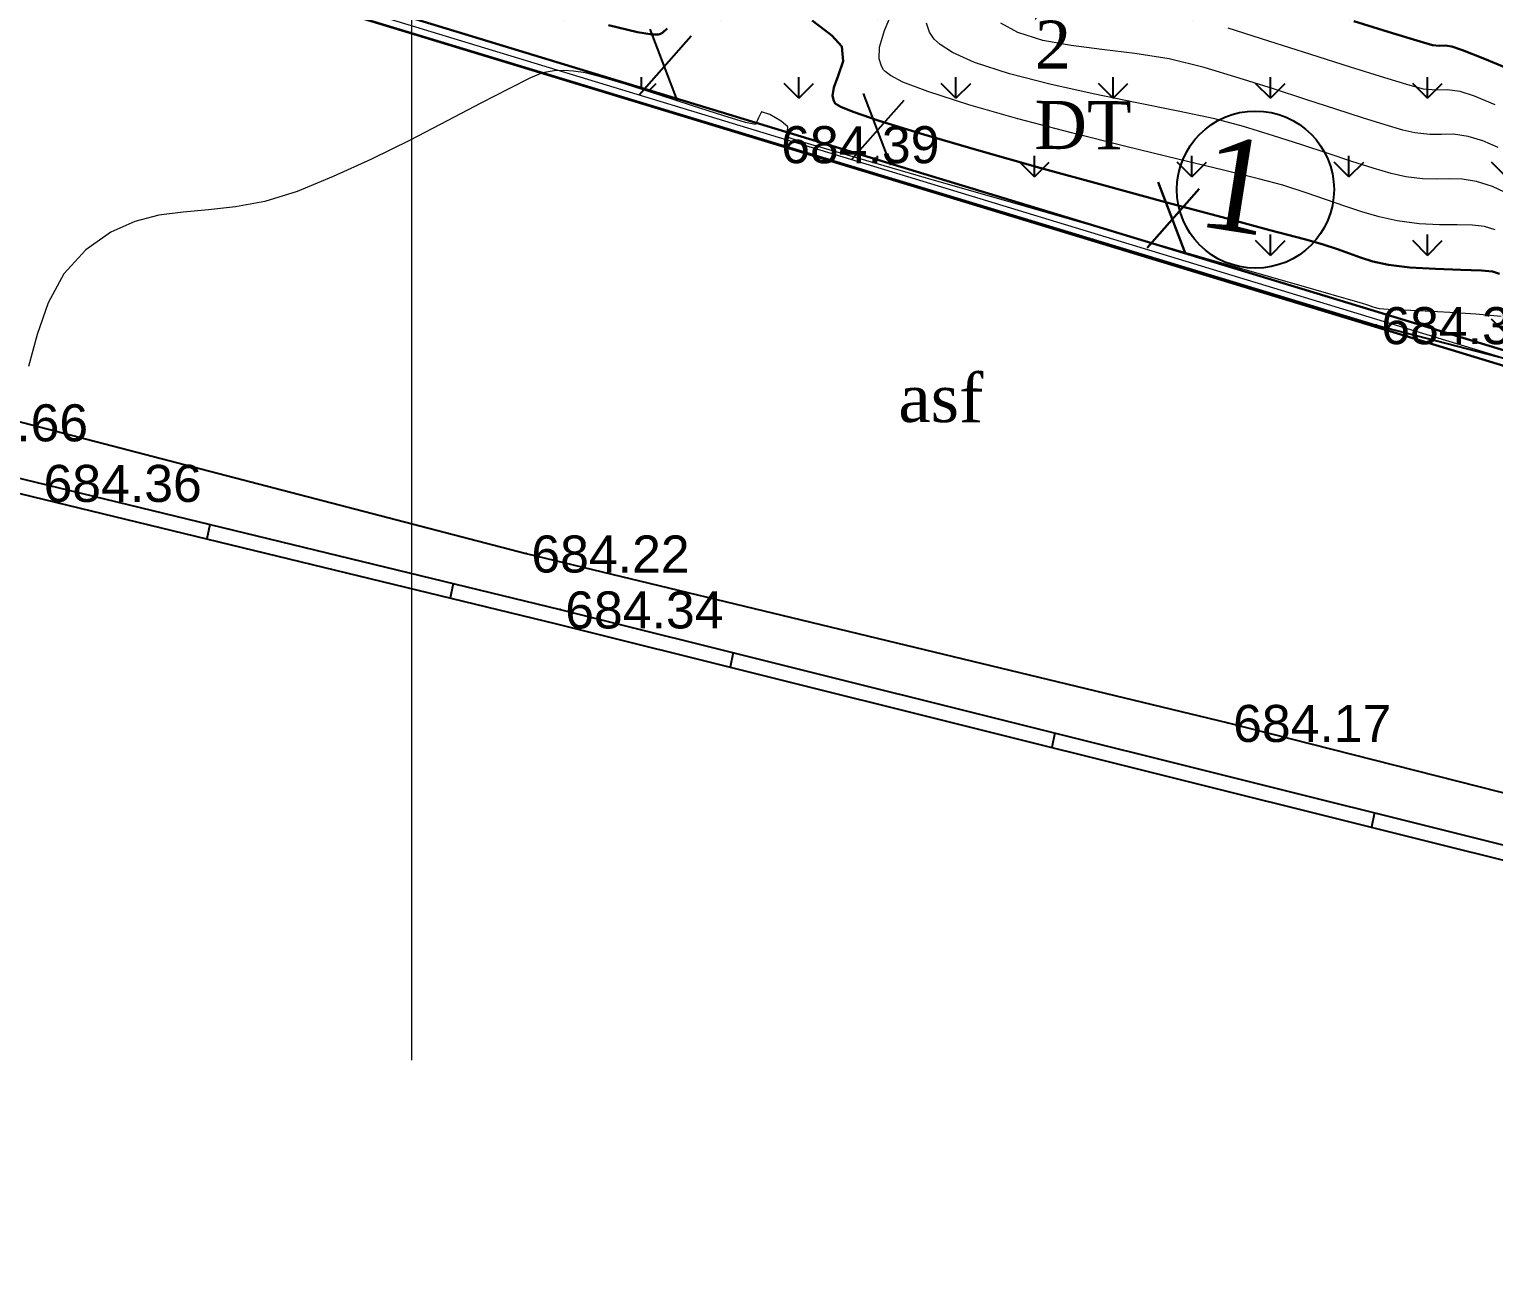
# Model space of a CAD drawing. Header units: feet. Extents: x 3381 to 1374491, y 675186 to 8751562.
# Drawn here: x 686442.01 to 686481.53, y 4375325.36 to 4375358.6 of the extents above; entities that cross this region are included whole.
import ezdxf

# ---------------------------------------------------------------- set-up
doc = ezdxf.new("R2010")
doc.units = ezdxf.units.FT
doc.header["$MEASUREMENT"] = 0
doc.header["$PDMODE"] = 34
doc.header["$PDSIZE"] = 0.01
doc.linetypes.add('DUZ', pattern=[0])
doc.layers.get('0').update_dxf_attribs({"linetype": 'CONTINUOUS'})
for name, color, linetype in [('0_Point_Height', 2, 'CONTINUOUS'), ('0_Point_Point', 7, 'CONTINUOUS'), ('Layer8', 7, 'CONTINUOUS'), ('Yazilar', 7, 'CONTINUOUS')]:
    doc.layers.add(name, color=color, linetype=linetype)
for name, color, linetype, lineweight in [('ANA HORIZONTAL', 24, 'CONTINUOUS', 30), ('HORIZANTAL', 24, 'CONTINUOUS', 13), ('km setka', 170, 'CONTINUOUS', 15)]:
    doc.layers.add(name, color=color, linetype=linetype, lineweight=lineweight)
doc.styles.get("Standard").update_dxf_attribs({"font": 'arial.ttf', "height": 2.5})
doc.styles.add('style5', font='ariall.ttf', dxfattribs={"height": 400})

msp = doc.modelspace()

# ---------------------------------------------------------------- hatches: boundary and pattern name
at = {"lineweight": 25}
h = msp.add_hatch(dxfattribs=at)
h.set_pattern_fill('GRASS', color=3, scale=3)
h.set_pattern_definition([(90, (3.5065, 27.466), (-2.121320343, 2.121320343), [0.5625, -3.680140689]), (45, (3.5065, 27.466), (-2.1213203436, 2.1213203436), [0.5625, -2.4375]), (135, (3.5065, 27.466), (-2.1213203436, -2.1213203436), [0.5625, -2.4375])])
edge = h.paths.add_edge_path(flags=16)
edge.add_arc((686469.241, 4375374.521), 3.56, 0, 360)
edge = h.paths.add_edge_path()
edge.add_line((686472.034, 4375376.729), (686476.571, 4375376.121))
edge.add_line((686476.571, 4375376.121), (686476.958, 4375379.01))
edge.add_line((686476.958, 4375379.01), (686469.631, 4375380))
edge.add_line((686469.631, 4375380), (686471.772, 4375395.856))
edge.add_line((686471.772, 4375395.856), (686480.145, 4375394.725))
edge.add_line((686480.145, 4375394.725), (686480.872, 4375400.108))
edge.add_line((686480.872, 4375400.108), (686476.22, 4375400.78))
edge.add_line((686476.22, 4375400.78), (686477.034, 4375406.421))
edge.add_line((686477.034, 4375406.421), (686485.156, 4375405.268))
edge.add_line((686485.156, 4375405.268), (686488.902, 4375432.383))
edge.add_line((686488.902, 4375432.383), (686488.995, 4375433.072))
edge.add_line((686488.995, 4375433.072), (686488.725, 4375432.579))
edge.add_line((686488.725, 4375432.579), (686451.187, 4375359.25))
edge.add_line((686451.187, 4375359.25), (686542.782, 4375331.373))
edge.add_line((686542.782, 4375331.373), (686574.64, 4375412.014))
edge.add_line((686574.64, 4375412.014), (686567.529, 4375414.735))
edge.add_line((686567.529, 4375414.735), (686565.775, 4375410.151))
edge.add_line((686565.775, 4375410.151), (686557.411, 4375413.085))
edge.add_arc((686716.84, 4375348.2), 172.127, 157.85455, 159.31778)
edge.add_line((686555.806, 4375408.992), (686569.171, 4375407.196))
edge.add_line((686569.171, 4375407.196), (686568.429, 4375401.948))
edge.add_line((686568.429, 4375401.948), (686555.1, 4375403.755))
edge.add_arc((686555.4, 4375400.614), 3.155, 95.4615, 167.5925)
edge.add_line((686552.319, 4375401.292), (686552.319, 4375400.337))
edge.add_line((686552.319, 4375400.337), (686553.986, 4375400.73))
edge.add_line((686553.986, 4375400.73), (686559.578, 4375399.751))
edge.add_line((686559.578, 4375399.751), (686557.628, 4375386.568))
edge.add_line((686557.628, 4375386.568), (686557.408, 4375386.568))
edge.add_line((686557.408, 4375386.568), (686552.319, 4375387.285))
edge.add_line((686552.319, 4375387.285), (686552.93, 4375392.653))
edge.add_line((686552.93, 4375392.653), (686558.033, 4375391.954))
edge.add_line((686558.033, 4375391.954), (686558.384, 4375394.516))
edge.add_line((686558.384, 4375394.516), (686553.204, 4375395.226))
edge.add_line((686553.204, 4375395.226), (686553.8, 4375400.314))
edge.add_line((686553.8, 4375400.314), (686552.219, 4375400.105))
edge.add_line((686552.219, 4375400.105), (686550.163, 4375384.139))
edge.add_line((686550.163, 4375384.139), (686558.899, 4375382.93))
edge.add_line((686558.899, 4375382.93), (686558.069, 4375375.574))
edge.add_line((686558.069, 4375375.574), (686549.285, 4375376.789))
edge.add_line((686549.285, 4375376.789), (686548.906, 4375374.139))
edge.add_line((686548.906, 4375374.139), (686542.779, 4375374.943))
edge.add_arc((686542.342, 4375364.952), 10, 87.4993, 110.7786)
edge.add_line((686538.795, 4375374.302), (686548.544, 4375372.875))
edge.add_line((686548.544, 4375372.875), (686547.917, 4375369.381))
edge.add_line((686547.917, 4375369.381), (686544.607, 4375369.907))
edge.add_line((686544.607, 4375369.907), (686545, 4375372.981))
edge.add_line((686545, 4375372.981), (686542.469, 4375373.316))
edge.add_line((686542.469, 4375373.316), (686542.064, 4375370.254))
edge.add_line((686542.064, 4375370.254), (686538.74, 4375370.694))
edge.add_line((686538.74, 4375370.694), (686539.093, 4375373.791))
edge.add_line((686539.093, 4375373.791), (686538.298, 4375374.098))
edge.add_arc((686542.512, 4375364.739), 10.263, 114.2395, 179.0096)
edge.add_line((686532.25, 4375364.917), (686531.9, 4375362.281))
edge.add_line((686531.9, 4375362.281), (686528.914, 4375362.608))
edge.add_line((686528.914, 4375362.608), (686528.033, 4375357.745))
edge.add_line((686528.033, 4375357.745), (686519.324, 4375358.958))
edge.add_line((686519.324, 4375358.958), (686520.011, 4375363.859))
edge.add_line((686520.011, 4375363.859), (686513.085, 4375364.778))
edge.add_line((686513.085, 4375364.778), (686512.673, 4375361.668))
edge.add_line((686512.673, 4375361.668), (686486.043, 4375365.261))
edge.add_line((686486.043, 4375365.261), (686475.323, 4375366.805))
edge.add_line((686475.323, 4375366.805), (686476.371, 4375374.635))
edge.add_line((686476.371, 4375374.635), (686472.751, 4375375.12))
edge.add_arc((686469.241, 4375374.521), 3.56, 9.688, 38.3434)

# ---------------------------------------------------------------- linework, layer by layer
at = {"color": 30, "linetype": 'Continuous'}
for p, q in [((686445.156, 4375360.685, 1401.185), (686478.357, 4375350.616, 1400.813)), ((686478.357, 4375350.616, 1400.813), (686484.54, 4375349.009, 1400.864))]:
    msp.add_line(p, q, dxfattribs=at)
at = {"color": 1, "lineweight": 25}
for p, q in [((686458.464, 4375356.833, 1052.444), (686459.867, 4375358.422, 1052.444)), ((686458.756, 4375358.602, 1749.944), (686459.492, 4375356.669, 1052.444)), ((686464.216, 4375355.101, 1052.404), (686465.619, 4375356.69, 1052.404)), ((686464.508, 4375356.87, 1749.904), (686465.245, 4375354.937, 1052.404))]:
    msp.add_line(p, q, dxfattribs=at)
at = {"color": 1, "lineweight": 30}
for p, q in [((686472.469, 4375354.473, 1749.849), (686473.205, 4375352.54, 1052.349)), ((686472.177, 4375352.704, 1052.349), (686473.579, 4375354.293, 1052.349))]:
    msp.add_line(p, q, dxfattribs=at)
at = {"linetype": 'Continuous'}
for p, q in [((686446.874, 4375345.236, 716.5), (686446.793, 4375344.844, 716.5)), ((686453.448, 4375343.641, 716.5), (686453.368, 4375343.249, 716.5)), ((686461.003, 4375341.775, 716.5), (686460.923, 4375341.383, 716.5)), ((686469.682, 4375339.608, 716.5), (686469.601, 4375339.216, 716.5)), ((686478.307, 4375337.454, 716.5), (686478.226, 4375337.062, 716.5))]:
    msp.add_line(p, q, dxfattribs=at)
at = {"color": 7, "lineweight": 30, "elevation": 716.5}
for points in [[(686562.786, 4375416.979), (686575.161, 4375412.243), (686543.018, 4375330.883), (686450.613, 4375359.007), (686493.804, 4375443.379), (686553.443, 4375420.554)], [(686562.643, 4375416.605), (686574.64, 4375412.014), (686542.782, 4375331.373), (686451.187, 4375359.25), (686493.996, 4375442.877), (686553.3, 4375420.181)]]:
    msp.add_lwpolyline(points, dxfattribs=at)
at = {"color": 1, "lineweight": 0, "elevation": 716.5}
msp.add_lwpolyline([(686450.9, 4375359.128), (686493.9, 4375443.128), (686574.9, 4375412.128), (686542.9, 4375331.128)], close=True, dxfattribs=at)
at = {"color": 30, "linetype": 'Continuous', "elevation": 1400.727}
msp.add_lwpolyline([(686409.334, 4375355.788), (686433.289, 4375350.207), (686455.419, 4375344.451), (686474.358, 4375339.877), (686486.156, 4375336.879), (686527.114, 4375326.686), (686542.626, 4375323.193), (686543.642, 4375326.084), (686554.324, 4375321.902), (686566.759, 4375315.882), (686587.473, 4375303.079)], dxfattribs=at)
at = {"linetype": 'Continuous', "elevation": 1400.855}
for points in [[(686433.027, 4375348.596), (686456.332, 4375342.941), (686511.222, 4375329.235), (686543.289, 4375321.535), (686544.185, 4375324.22), (686567.546, 4375312.907), (686585.194, 4375299.227)], [(686432.963, 4375348.2), (686456.237, 4375342.553), (686511.127, 4375328.847), (686543.552, 4375321.06), (686544.42, 4375323.662), (686567.334, 4375312.565), (686584.949, 4375298.911)]]:
    msp.add_lwpolyline(points, dxfattribs=at)
at = {"color": 7, "linetype": 'DUZ', "lineweight": 25}
msp.add_circle((686475.097, 4375354.274, 716.5), 2.121, dxfattribs=at)
at = {"layer": '0_Point_Point'}
for p in [(686462.161, 4375355.501, 1400.891), (686478.357, 4375350.616, 1400.813), (686442.253, 4375346.357, 1400.855), (686455.419, 4375344.451, 1400.72), (686456.332, 4375342.941, 1400.838), (686474.358, 4375339.877, 1400.673)]:
    msp.add_point(p, dxfattribs=at)
at = {"layer": 'ANA HORIZONTAL', "color": 32, "lineweight": 30}
for points, elevation in [([(686459.22, 4375358.621), (686459.098, 4375358.511), (686459.024, 4375358.471), (686458.976, 4375358.459), (686458.814, 4375358.463), (686458.417, 4375358.528), (686457.635, 4375358.714)], 1401.5), ([(686481.684, 4375352.002), (686481.499, 4375352.064), (686481.194, 4375352.089), (686480.64, 4375352.108), (686479.958, 4375352.132), (686479.265, 4375352.174), (686478.684, 4375352.246), (686478.263, 4375352.338), (686477.934, 4375352.438), (686477.637, 4375352.546), (686477.311, 4375352.666), (686476.898, 4375352.801), (686476.419, 4375352.934), (686475.486, 4375353.184), (686474.201, 4375353.528), (686472.67, 4375353.939), (686470.995, 4375354.393), (686469.281, 4375354.865), (686467.632, 4375355.328), (686466.15, 4375355.759), (686464.941, 4375356.132), (686464.239, 4375356.372), (686463.903, 4375356.509), (686463.782, 4375356.577), (686463.754, 4375356.603), (686463.718, 4375356.67), (686463.686, 4375356.809), (686463.714, 4375357.031), (686463.832, 4375357.343), (686463.974, 4375357.745), (686463.933, 4375358.138), (686463.663, 4375358.434), (686463.137, 4375358.844)], 1401.5), ([(686481.906, 4375357.544), (686481.231, 4375357.821), (686480.686, 4375358.039), (686480.4, 4375358.142), (686480.214, 4375358.164), (686480.06, 4375358.16), (686479.872, 4375358.176), (686479.546, 4375358.27), (686478.8, 4375358.499), (686477.749, 4375358.825)], 1404)]:
    msp.add_lwpolyline(points, dxfattribs=dict(at, elevation=elevation))
at = {"layer": 'HORIZANTAL', "color": 32, "linetype": 'Continuous', "lineweight": 13}
for points, elevation in [([(686481.569, 4375353.19), (686481.28, 4375353.28), (686480.954, 4375353.318), (686480.543, 4375353.324), (686480.06, 4375353.327), (686479.515, 4375353.353), (686478.921, 4375353.432), (686478.432, 4375353.54), (686477.971, 4375353.673), (686477.51, 4375353.828), (686477.019, 4375354.002), (686476.47, 4375354.191), (686475.836, 4375354.392), (686475.215, 4375354.558), (686474.239, 4375354.798), (686473.003, 4375355.097), (686471.602, 4375355.438), (686470.132, 4375355.807), (686468.687, 4375356.187), (686467.362, 4375356.563), (686466.253, 4375356.919), (686465.585, 4375357.178), (686465.244, 4375357.354), (686465.104, 4375357.459), (686465.062, 4375357.508), (686465.008, 4375357.605), (686464.946, 4375357.805), (686464.952, 4375358.122), (686465.085, 4375358.568), (686465.325, 4375359.147)], 1402), ([(686481.817, 4375354.206), (686481.492, 4375354.361), (686481.06, 4375354.495), (686480.674, 4375354.554), (686480.328, 4375354.562), (686479.984, 4375354.554), (686479.607, 4375354.562), (686479.159, 4375354.618), (686478.758, 4375354.711), (686478.27, 4375354.853), (686477.701, 4375355.034), (686477.06, 4375355.247), (686476.353, 4375355.482), (686475.588, 4375355.73), (686474.774, 4375355.982), (686473.997, 4375356.182), (686473.014, 4375356.392), (686471.898, 4375356.617), (686470.718, 4375356.858), (686469.547, 4375357.118), (686468.455, 4375357.401), (686467.515, 4375357.709), (686466.918, 4375357.976), (686466.586, 4375358.188), (686466.428, 4375358.337), (686466.37, 4375358.413), (686466.302, 4375358.529), (686466.216, 4375358.77)], 1402.5), ([(686481.65, 4375355.413), (686481.231, 4375355.589), (686480.84, 4375355.711), (686480.442, 4375355.768), (686480.121, 4375355.766), (686479.8, 4375355.76), (686479.396, 4375355.804), (686479.076, 4375355.882), (686478.6, 4375356.022), (686477.99, 4375356.214), (686477.268, 4375356.447), (686476.458, 4375356.71), (686475.58, 4375356.992), (686474.657, 4375357.283), (686473.712, 4375357.572), (686472.767, 4375357.803), (686471.842, 4375357.953), (686470.955, 4375358.06), (686470.122, 4375358.164), (686469.361, 4375358.302), (686468.688, 4375358.515), (686468.226, 4375358.764)], 1403), ([(686481.571, 4375356.564), (686481.005, 4375356.796), (686480.62, 4375356.926), (686480.272, 4375356.968), (686479.986, 4375356.96), (686479.634, 4375356.99), (686479.277, 4375357.086), (686478.59, 4375357.295), (686477.664, 4375357.584), (686476.59, 4375357.924), (686475.46, 4375358.282), (686474.365, 4375358.629)], 1403.5), ([(686481.726, 4375350.845), (686481.044, 4375350.911), (686480.343, 4375350.959), (686479.678, 4375350.994), (686479.104, 4375351.02), (686478.675, 4375351.04), (686478.446, 4375351.06), (686478.27, 4375351.103), (686478.133, 4375351.152), (686477.96, 4375351.211), (686477.61, 4375351.312), (686476.739, 4375351.561), (686475.451, 4375351.93), (686473.851, 4375352.389), (686472.045, 4375352.907), (686470.138, 4375353.455), (686468.234, 4375354.003), (686466.439, 4375354.521), (686464.858, 4375354.979), (686463.595, 4375355.348), (686462.885, 4375355.559), (686462.563, 4375355.658), (686462.461, 4375355.692), (686462.446, 4375355.698), (686462.438, 4375355.72), (686462.442, 4375355.772), (686462.471, 4375355.862), (686462.478, 4375355.973), (686462.301, 4375356.12), (686461.99, 4375356.305), (686461.764, 4375356.378), (686461.685, 4375356.212), (686461.6, 4375356.033), (686461.335, 4375356.09), (686460.727, 4375356.273), (686459.903, 4375356.536), (686458.992, 4375356.83), (686458.121, 4375357.108), (686457.418, 4375357.323), (686457.012, 4375357.426), (686456.689, 4375357.473), (686456.429, 4375357.494), (686456.172, 4375357.481), (686455.857, 4375357.423), (686455.533, 4375357.291), (686454.962, 4375357.006), (686454.195, 4375356.605), (686453.285, 4375356.128), (686452.282, 4375355.613), (686451.239, 4375355.099), (686450.208, 4375354.624), (686449.239, 4375354.227), (686448.366, 4375353.957), (686447.573, 4375353.807), (686446.842, 4375353.727), (686446.157, 4375353.668), (686445.501, 4375353.58), (686444.856, 4375353.415), (686444.204, 4375353.122), (686443.529, 4375352.653), (686442.937, 4375351.997), (686442.516, 4375351.214), (686442.216, 4375350.362), (686441.987, 4375349.501)], 1401)]:
    msp.add_lwpolyline(points, dxfattribs=dict(at, elevation=elevation))
at = {"layer": 'km setka', "elevation": 716.5, "flags": 128}
msp.add_lwpolyline([(686452.319, 4375540.012), (686452.319, 4375330.776)], dxfattribs=at)

# ---------------------------------------------------------------- texts
at = {"layer": '0_Point_Height', "color": 0}
for s, p in [('684.39', (686462.297, 4375354.987, 1400.891)), ('684.31', (686478.493, 4375350.102, 1400.813)), ('684.66', (686439.321, 4375347.478, 1401.164)), ('684.36', (686442.389, 4375345.843, 1400.855)), ('684.22', (686455.555, 4375343.937, 1400.72)), ('684.34', (686456.468, 4375342.427, 1400.838)), ('684.17', (686474.494, 4375339.363, 1400.673))]:
    msp.add_text(s, height=1, dxfattribs=at).set_placement(p)
at = {"layer": 'Layer8', "color": 0, "lineweight": 18, "insert": (686473.462, 4375353.308, 710.5), "char_height": 2.5, "width": 81.30669, "attachment_point": 7, "rotation": 351.0579, "style": 'style5'}
msp.add_mtext('{\\fTimes New Roman|b0|i0|c238|p18;1}', dxfattribs=at)
at = {"layer": 'Yazilar', "insert": (686469.144, 4375358.839, 1403), "char_height": 1.3, "width": 0.10588, "attachment_point": 1, "rotation": 359.7512}
msp.add_mtext('{\\fTimes New Roman|b0|i0|c0|p18;2 DT}', dxfattribs=at)
at = {"layer": 'Yazilar', "color": 30, "insert": (686465.466, 4375349.303, 716.5), "char_height": 1.3, "width": 0.10588, "attachment_point": 1, "rotation": 359.7512}
msp.add_mtext('{\\fTimes New Roman|b0|i0|c0|p18;asf}', dxfattribs=at)

doc.saveas('drawing.dxf')
